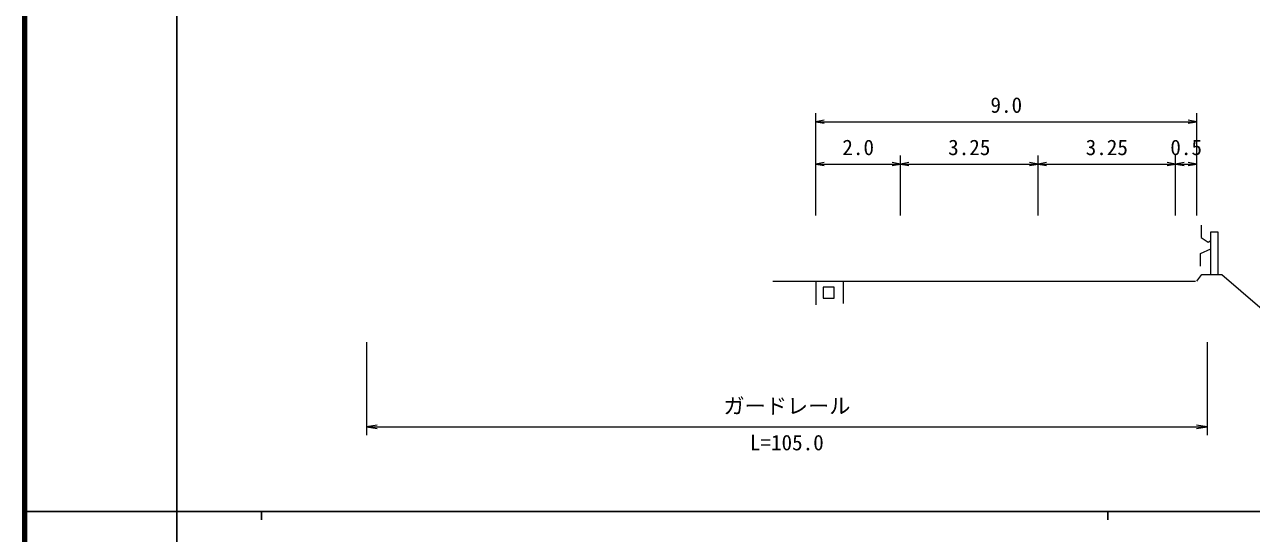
# Model space of a CAD drawing. Units: millimetres at full size, sheet at 1:1000, with parts at other scales. Extents: x 40000 to 680000, y 20000 to 380000.
# Drawn here: x 40000 to 184958, y 202409 to 262491 of the extents above; entities that cross this region are included whole.
import ezdxf
from ezdxf.enums import TextEntityAlignment as Align

# ---------------------------------------------------------------- set-up
doc = ezdxf.new("R2010")
doc.units = ezdxf.units.MM
doc.header["$LTSCALE"] = 1000
for name, color, linetype, lineweight in [('M-BGD', 7, 'Continuous', 13), ('M-STR-HTXT', 7, 'Continuous', 13), ('M-TTL', 2, 'Continuous', 140), ('M-TTL-BAND', 7, 'Continuous', 25)]:
    doc.layers.add(name, color=color, linetype=linetype, lineweight=lineweight)
doc.styles.add('ＭＳ ゴシック', font='')
doc.styles.get('ＭＳ ゴシック').set_extended_font_data('MS Gothic')

# ---------------------------------------------------------------- blocks, each defined once
blk = doc.blocks.new('open_arrow')
at = {"color": 0, "linetype": 'Continuous', "lineweight": -2}
blk.add_lwpolyline([(7.5, 1.25), (0, 0), (7.5, -1.25)], dxfattribs=at)

msp = doc.modelspace()

# ---------------------------------------------------------------- linework, layer by layer
at = {"layer": 'M-BGD'}
for p, q in [((133492, 239950), (133492, 252023)), ((133492, 251023), (178492, 251023)), ((178492, 239950), (178492, 252023)), ((143492, 239950), (143492, 247023)), ((159742, 239950), (159742, 247023)), ((175992, 239950), (175992, 247023)), ((133492, 246023), (143492, 246023)), ((143492, 246023), (159742, 246023)), ((159742, 246023), (175992, 246023)), ((175992, 246023), (178492, 246023)), ((179029, 238811), (179029, 237347)), ((180146, 232966), (180146, 238001)), ((180146, 238001), (180992, 238001)), ((180992, 238001), (180992, 232966)), ((179029, 237347), (179860, 236797)), ((179860, 236797), (180146, 236994)), ((178956, 235457), (180146, 236018)), ((178956, 233951), (178956, 235457)), ((128398, 232192), (133492, 232192)), ((133492, 232192), (136717, 232192)), ((133492, 232192), (133492, 229393)), ((136717, 232192), (143696, 232192)), ((136717, 232192), (136717, 229549)), ((143696, 232192), (159867, 232192)), ((159867, 232192), (176236, 232192)), ((176236, 232192), (178351, 232192)), ((178492, 232192), (179084, 232966)), ((179084, 232966), (181441, 232966)), ((181441, 232966), (189490, 226062)), ((134375, 231481), (134375, 230184)), ((135675, 231481), (134375, 231481)), ((135675, 230184), (135675, 231481)), ((134375, 230184), (135675, 230184))]:
    msp.add_line(p, q, dxfattribs=at)
at = {"layer": 'M-STR-HTXT'}
for p, q in [((80414, 225000), (80414, 214000)), ((179705, 225000), (179705, 214000)), ((80414, 215000), (179705, 215000))]:
    msp.add_line(p, q, dxfattribs=at)
at = {"layer": 'M-TTL'}
msp.add_line((40000, 380000), (40000, 20000), dxfattribs=at)
at = {"layer": 'M-TTL-BAND'}
for p, q in [((58000, 370000), (58000, 20000)), ((40000, 205000), (579000, 205000)), ((68000, 205000), (68000, 204000)), ((168000, 205000), (168000, 204000))]:
    msp.add_line(p, q, dxfattribs=at)

# ---------------------------------------------------------------- block references
at = {"layer": 'M-BGD', "xscale": 133, "yscale": 133}
for p in [(133492, 251023), (133492, 246023), (143492, 246023), (159742, 246023), (175992, 246023)]:
    msp.add_blockref('open_arrow', p, dxfattribs=at)
at = {"layer": 'M-BGD', "xscale": 133, "yscale": 133, "rotation": 180}
for p in [(178492, 251023), (143492, 246023), (159742, 246023), (175992, 246023), (178492, 246023)]:
    msp.add_blockref('open_arrow', p, dxfattribs=at)
at = {"layer": 'M-STR-HTXT', "xscale": 167, "yscale": 167}
msp.add_blockref('open_arrow', (80414, 215000), dxfattribs=at)
at = {"layer": 'M-STR-HTXT', "xscale": 167, "yscale": 167, "rotation": 180}
msp.add_blockref('open_arrow', (179705, 215000), dxfattribs=at)

# ---------------------------------------------------------------- texts
at = {"layer": 'M-BGD', "style": 'ＭＳ ゴシック'}
for s, p in [('9.0', (155992, 251523)), ('2.0', (138492, 246523)), ('3.25', (151617, 246523)), ('3.25', (167867, 246523)), ('0.5', (177242, 246523))]:
    msp.add_text(s, height=1833, dxfattribs=at).set_placement(p, align=Align.BOTTOM_CENTER)
at = {"layer": 'M-STR-HTXT', "style": 'ＭＳ ゴシック'}
for s, p in [('ガードレール', (130076, 216000)), ('L=105.0', (130060, 211672))]:
    msp.add_text(s, height=1833, dxfattribs=at).set_placement(p, align=Align.BOTTOM_CENTER)

doc.saveas('drawing.dxf')
